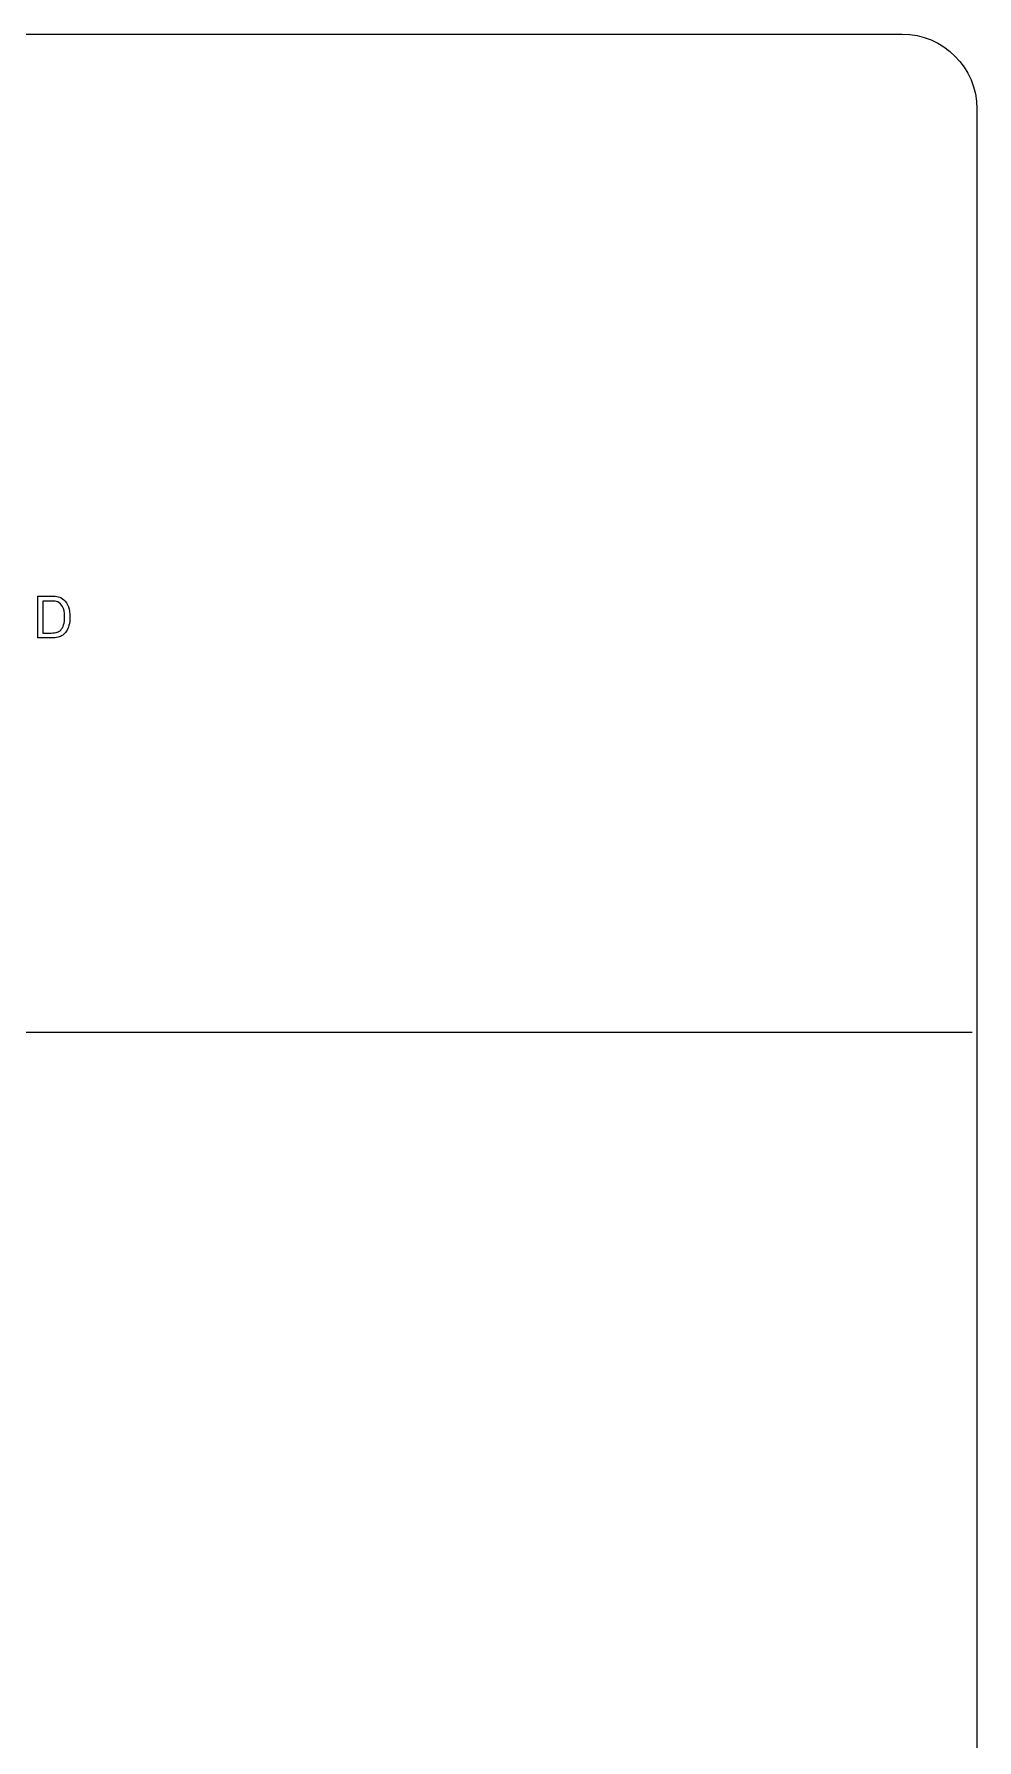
# Model space of a CAD drawing. Header units: millimetres. Extents: x 6 to 858, y 6 to 553.
# Drawn here: x 820.3 to 858.1, y 484.9 to 553.3 of the extents above; entities that cross this region are included whole.
import ezdxf

# ---------------------------------------------------------------- set-up
doc = ezdxf.new("R2010")
doc.units = ezdxf.units.MM
doc.layers.get('0').update_dxf_attribs({"linetype": 'CONTINUOUS'})

msp = doc.modelspace()

# ---------------------------------------------------------------- linework, layer by layer
at = {"color": 7}
for points in [[(787.099979, 553.299996), (855.099988, 553.299996)], [(858.099988, 550.299996), (858.099988, 9.299996)], [(820.453276, 529.096124), (820.453276, 530.77142), (820.991935, 530.77142)], [(820.98874, 530.573722), (820.660198, 530.573722), (820.660198, 529.293824)], [(820.660198, 529.293824), (820.994064, 529.293824)], [(821.017537, 529.096116), (820.453276, 529.096124)], [(784.10002, 513.29999), (857.91326, 513.29999)]]:
    msp.add_lwpolyline(points, dxfattribs=at)
for points in [[(855.099988, 553.299996), (856.756842, 553.299996), (858.099988, 551.95685), (858.099988, 550.299996)], [(820.991935, 530.77142), (821.11354, 530.77142), (821.206341, 530.763418), (821.270338, 530.747414)], [(821.270338, 530.747414), (821.359937, 530.725321), (821.43638, 530.685324), (821.499667, 530.627423)], [(821.499667, 530.627423), (821.582152, 530.552763), (821.643665, 530.457152), (821.684205, 530.34059)], [(821.256472, 530.539439), (821.201009, 530.562294), (821.111765, 530.573722), (820.98874, 530.573722)], [(821.451681, 530.349739), (821.398348, 530.444207), (821.333278, 530.507441), (821.256472, 530.539439)], [(821.532746, 529.946342), (821.532746, 530.121567), (821.505725, 530.256032), (821.451681, 530.349739)], [(821.491126, 529.622939), (821.518873, 529.712076), (821.532746, 529.819877), (821.532746, 529.946342)], [(821.684205, 530.34059), (821.725455, 530.224789), (821.74608, 530.092228), (821.74608, 529.942907)], [(821.74608, 529.942907), (821.74608, 529.81568), (821.732206, 529.702927), (821.70446, 529.604649)], [(820.994064, 529.293824), (821.097182, 529.293824), (821.177892, 529.304109), (821.236195, 529.324678)], [(821.236195, 529.324678), (821.295222, 529.345248), (821.342159, 529.374199), (821.377005, 529.411529)], [(821.377005, 529.411529), (821.426064, 529.464096), (821.464104, 529.534566), (821.491126, 529.622939)], [(821.597793, 529.360097), (821.554428, 529.296102), (821.506789, 529.245439), (821.454876, 529.208109)], [(821.70446, 529.604649), (821.676728, 529.506371), (821.641172, 529.424854), (821.597793, 529.360097)], [(821.268209, 529.124686), (821.195678, 529.105639), (821.11212, 529.096116), (821.017537, 529.096116)], [(821.454876, 529.208109), (821.403672, 529.17154), (821.341449, 529.143732), (821.268209, 529.124686)]]:
    msp.add_open_spline(points, degree=3, dxfattribs=at)

doc.saveas('drawing.dxf')
